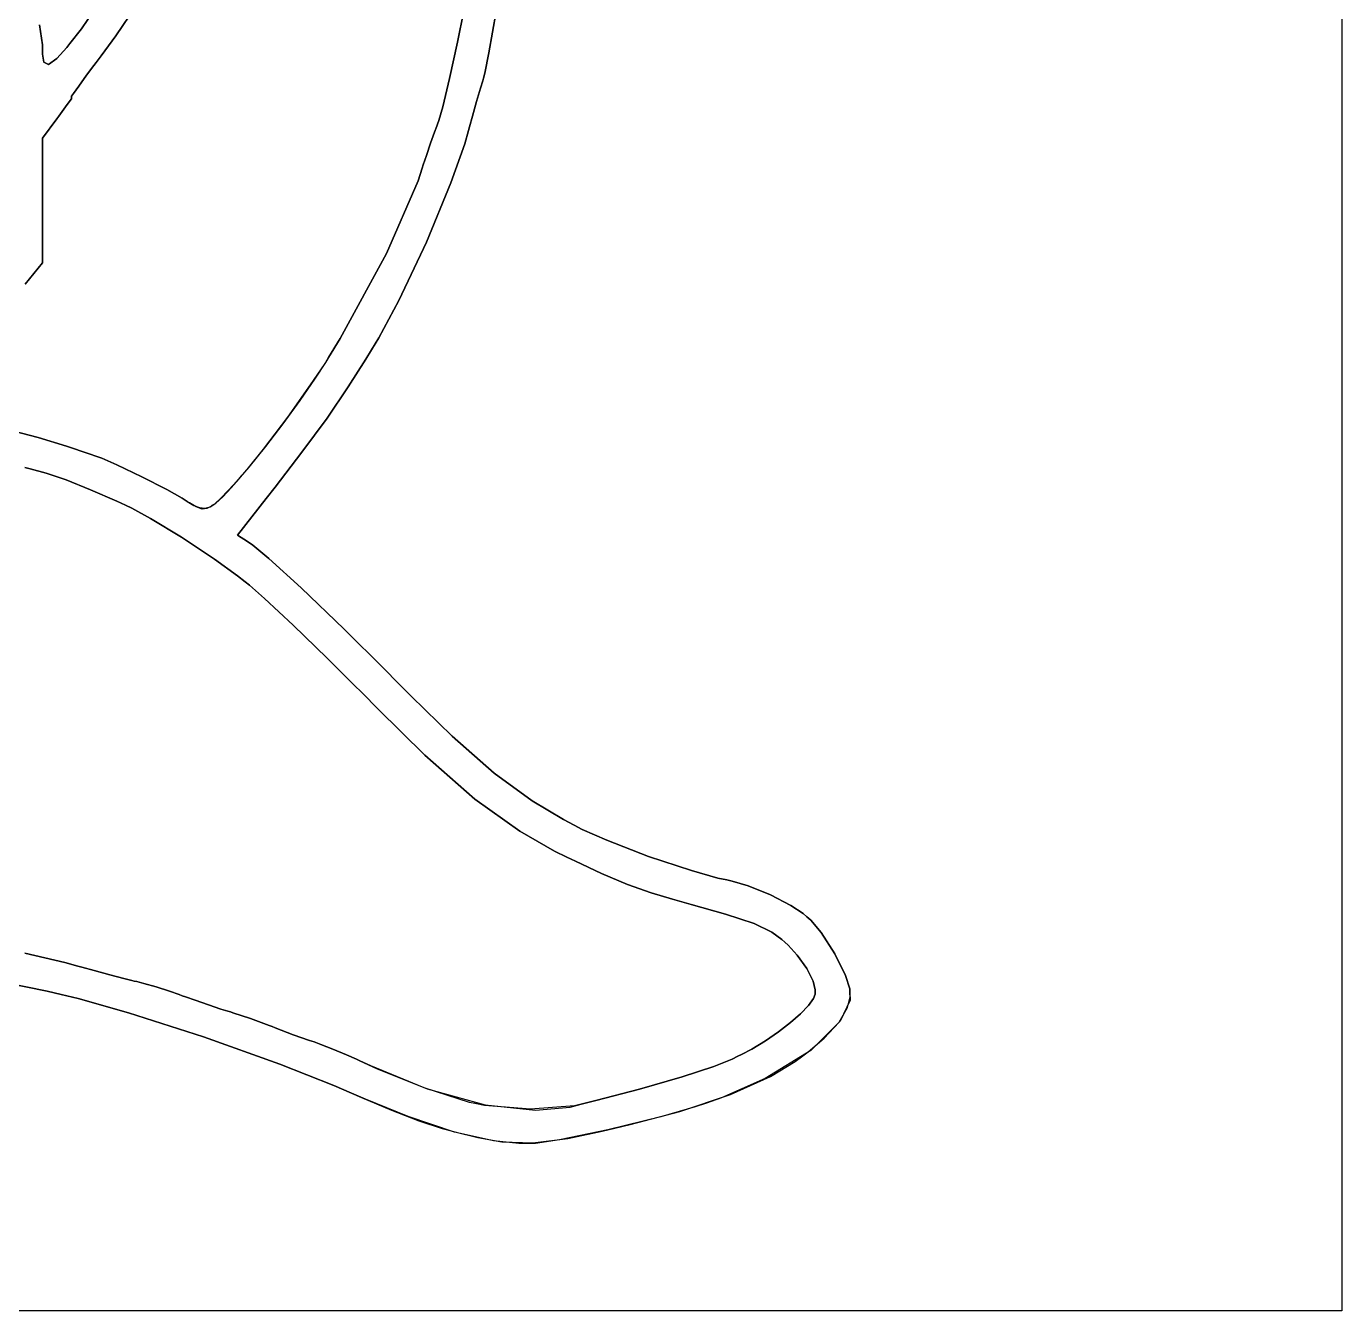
# Model space of a CAD drawing. Extents: x 0 to 13, y 0 to 16.7.
# Drawn here: x 9.679 to 12.958, y 0 to 3.202 of the extents above; entities that cross this region are included whole.
import ezdxf

# ---------------------------------------------------------------- set-up
doc = ezdxf.new("R2010")
doc.units = 0
doc.layers.get('0').update_dxf_attribs({"linetype": 'CONTINUOUS'})

msp = doc.modelspace()

# ---------------------------------------------------------------- linework, layer by layer
at = {"color": 7}
for points in [[(12.9583, 16.6667), (12.9583, 0), (0, 0)], [(9.89551, 3.31326), (9.8164, 3.19635), (9.78749, 3.1594), (9.77983, 3.14979), (9.75521, 3.12218), (9.73394, 3.10693), (9.72228, 3.11296), (9.71875, 3.13297), (9.71875, 3.1396), (9.71875, 3.15625), (9.71181, 3.20617)], [(9.67606, 2.55935), (9.71875, 2.61253), (9.71875, 2.92393), (9.75521, 2.9719), (9.76014, 2.9784), (9.78082, 3.00722), (9.79167, 3.02138), (9.79167, 3.02604), (9.79167, 3.02821), (9.79639, 3.03461), (9.80946, 3.05365), (9.829, 3.08057), (9.847, 3.1046), (9.85314, 3.11253), (9.86556, 3.1289), (9.90169, 3.17904), (9.95285, 3.25315)], [(9.62418, 0.818576), (9.73047, 0.796929), (9.76563, 0.788519), (9.80789, 0.778429), (9.93349, 0.742947), (10.1206, 0.683214), (10.3111, 0.614692), (10.4454, 0.56174), (10.4896, 0.542697), (10.5144, 0.531956), (10.5893, 0.500054), (10.6573, 0.473199), (10.7152, 0.454536), (10.767, 0.440756), (10.7844, 0.436469), (10.8041, 0.431694), (10.8645, 0.421386), (10.9413, 0.418782), (11.0291, 0.429471), (11.1145, 0.447319), (11.1427, 0.454156), (11.1841, 0.464031), (11.3078, 0.497017), (11.4348, 0.538954), (11.5338, 0.583822), (11.5954, 0.621094), (11.6146, 0.635417), (11.6285, 0.645833), (11.6682, 0.679633), (11.7051, 0.719401), (11.726, 0.756293), (11.7325, 0.782878), (11.7323, 0.791667), (11.7318, 0.802735), (11.7209, 0.835558), (11.6947, 0.890136), (11.6604, 0.943143), (11.635, 0.973958), (11.625, 0.982314), (11.6158, 0.990181), (11.5851, 1.01015), (11.534, 1.03678), (11.4783, 1.05908), (11.4385, 1.07123), (11.425, 1.07395), (11.4027, 1.07856), (11.3369, 1.09733), (11.2302, 1.13281), (11.1259, 1.17301), (11.0644, 1.19987), (11.0448, 1.21039), (11.0182, 1.22461), (10.9403, 1.27105), (10.8453, 1.34001), (10.7401, 1.43294), (10.6385, 1.53207), (10.6052, 1.56565), (10.5719, 1.59924), (10.4715, 1.69922), (10.3642, 1.80263), (10.2836, 1.8756), (10.2434, 1.90886), (10.2302, 1.91769), (10.2052, 1.93332), (10.2771, 2.02501), (10.2994, 2.05371), (10.3658, 2.14025), (10.4287, 2.22569), (10.4813, 2.3035), (10.5252, 2.37267), (10.5396, 2.39583), (10.5579, 2.42578), (10.6076, 2.51893), (10.6764, 2.66422), (10.7372, 2.81201), (10.7719, 2.90961), (10.7813, 2.94271), (10.7837, 2.95171), (10.7912, 2.97874), (10.8015, 3.01525), (10.8111, 3.04807), (10.8167, 3.06674), (10.8187, 3.07292), (10.8221, 3.08544), (10.8323, 3.13667), (10.8502, 3.23958)], [(10.7699, 3.24067), (10.754, 3.16271), (10.7341, 3.07226), (10.717, 3.00201), (10.7075, 2.96772), (10.7042, 2.95833), (10.7021, 2.95344), (10.6965, 2.93847), (10.6868, 2.91108), (10.6762, 2.87999), (10.6682, 2.85672), (10.6656, 2.84896), (10.6554, 2.81749), (10.5767, 2.63607), (10.4609, 2.42393), (10.4323, 2.37706), (10.4243, 2.36399), (10.3992, 2.32536), (10.3605, 2.2691), (10.3184, 2.21132), (10.2752, 2.15511), (10.2336, 2.10351), (10.1959, 2.05968), (10.1644, 2.02658), (10.1478, 2.01129), (10.1417, 2.00726), (10.1386, 2.00521), (10.1286, 2), (10.1168, 1.99886), (10.1019, 2.0045), (10.0855, 2.01426), (10.0802, 2.01768), (10.0802, 2.01768), (10.0677, 2.02561), (10.0289, 2.04731), (9.96679, 2.07943), (9.90483, 2.10883), (9.86697, 2.12537), (9.85417, 2.13021), (9.83539, 2.13683), (9.77875, 2.15554), (9.70806, 2.17714), (9.64789, 2.19325)], [(9.67503, 2.10211), (9.68842, 2.09901), (9.7284, 2.08838), (9.77821, 2.07167), (9.83919, 2.04676), (9.90435, 2.01807), (9.92606, 2.00836), (9.94206, 2.00108), (9.98856, 1.97564), (10.066, 1.92865), (10.1479, 1.87392), (10.2053, 1.83231), (10.224, 1.81771), (10.2354, 1.80886), (10.2727, 1.77572), (10.3441, 1.70915), (10.4285, 1.62733), (10.4947, 1.56168), (10.5167, 1.53961), (10.5549, 1.50032), (10.6724, 1.38498), (10.7972, 1.27528), (10.9089, 1.19564), (10.996, 1.14594), (11.026, 1.13124), (11.0476, 1.12082), (11.1127, 1.09012), (11.1776, 1.06239), (11.2369, 1.0415), (11.2896, 1.02577), (11.3073, 1.02083), (11.3361, 1.01307), (11.4222, 0.988769), (11.4936, 0.965115), (11.5374, 0.943793), (11.5622, 0.925564), (11.5698, 0.918728), (11.578, 0.91135), (11.6005, 0.886774), (11.6246, 0.853407), (11.6403, 0.821235), (11.6458, 0.799858), (11.6458, 0.792697), (11.6458, 0.789225), (11.6413, 0.778754), (11.6286, 0.76096), (11.609, 0.740451), (11.5838, 0.718261), (11.5544, 0.695475), (11.5219, 0.673178), (11.4877, 0.652507), (11.4619, 0.638618), (11.4531, 0.634386), (11.4383, 0.627442), (11.3926, 0.609104), (11.314, 0.582736), (11.2073, 0.552246), (11.0987, 0.523762), (11.0625, 0.514594), (11.0453, 0.510471), (10.936, 0.502279), (10.8211, 0.511231), (10.8011, 0.515625), (10.8011, 0.515625), (10.7839, 0.519314), (10.6706, 0.55561), (10.5375, 0.610189), (10.5104, 0.622939), (10.5021, 0.62679), (10.4769, 0.637912), (10.4431, 0.652126), (10.413, 0.663954), (10.3963, 0.670085), (10.3906, 0.671875), (10.3849, 0.673719), (10.3442, 0.688151), (10.2995, 0.70524), (10.2917, 0.708333), (10.2839, 0.711481), (10.2376, 0.728515), (10.194, 0.743001), (10.1875, 0.744792), (10.1814, 0.746474), (10.1635, 0.752171), (10.133, 0.762369), (10.0999, 0.773981), (10.0757, 0.782553), (10.0677, 0.785428), (10.0598, 0.788357), (10.0359, 0.79655), (10.0027, 0.807183), (9.972, 0.816081), (9.95394, 0.820692), (9.94792, 0.821886), (9.94146, 0.82346), (9.92225, 0.828342), (9.88737, 0.837511), (9.84754, 0.848253), (9.81733, 0.856608), (9.80729, 0.859375), (9.77458, 0.868599), (9.67497, 0.891114)]]:
    msp.add_lwpolyline(points, dxfattribs=at)
at = {"color": 0}
for points in [[(9.71181, 3.20617), (9.71875, 3.15625), (9.71875, 3.1396), (9.71875, 3.13297), (9.72228, 3.11296), (9.73394, 3.10693), (9.75521, 3.12218), (9.77983, 3.14979), (9.78749, 3.1594), (9.8164, 3.19635), (9.89551, 3.31326)], [(9.95285, 3.25315), (9.90169, 3.17904), (9.86556, 3.1289), (9.85314, 3.11253), (9.847, 3.1046), (9.829, 3.08057), (9.80946, 3.05365), (9.79639, 3.03461), (9.79167, 3.02821), (9.79167, 3.02604), (9.79167, 3.02138), (9.78082, 3.00722), (9.76014, 2.9784), (9.75521, 2.9719), (9.71875, 2.92393), (9.71875, 2.61253), (9.67606, 2.55935)], [(10.8502, 3.23958), (10.8323, 3.13667), (10.8221, 3.08544), (10.8187, 3.07292), (10.8167, 3.06674), (10.8111, 3.04807), (10.8015, 3.01525), (10.7912, 2.97874), (10.7837, 2.95171), (10.7813, 2.94271), (10.7719, 2.90961), (10.7372, 2.81201), (10.6764, 2.66422), (10.6076, 2.51893), (10.5579, 2.42578), (10.5396, 2.39583), (10.5252, 2.37267), (10.4813, 2.3035), (10.4287, 2.22569), (10.3658, 2.14025), (10.2994, 2.05371), (10.2771, 2.02501), (10.2052, 1.93332), (10.2302, 1.91769), (10.2434, 1.90886), (10.2836, 1.8756), (10.3642, 1.80263), (10.4715, 1.69922), (10.5719, 1.59924), (10.6052, 1.56565), (10.6385, 1.53207), (10.7401, 1.43294), (10.8453, 1.34001), (10.9403, 1.27105), (11.0182, 1.22461), (11.0448, 1.21039), (11.0644, 1.19987), (11.1259, 1.17301), (11.2302, 1.13281), (11.3369, 1.09733), (11.4027, 1.07856), (11.425, 1.07395), (11.4385, 1.07123), (11.4783, 1.05908), (11.534, 1.03678), (11.5851, 1.01015), (11.6158, 0.990181), (11.625, 0.982314), (11.635, 0.973958), (11.6604, 0.943143), (11.6947, 0.890136), (11.7209, 0.835558), (11.7318, 0.802735), (11.7323, 0.791667), (11.7329, 0.774468), (11.7078, 0.721789), (11.6349, 0.648817), (11.5213, 0.578831), (11.4124, 0.53049), (11.375, 0.517686), (11.3467, 0.508083), (11.2605, 0.483507), (11.1285, 0.450792), (11.008, 0.426324), (10.9481, 0.416667), (10.9281, 0.416667), (10.9069, 0.416667), (10.8433, 0.423503), (10.7467, 0.445367), (10.6312, 0.484375), (10.5246, 0.527399), (10.4896, 0.542697), (10.4454, 0.56174), (10.3111, 0.614692), (10.1206, 0.683214), (9.93349, 0.742947), (9.80789, 0.778429), (9.76563, 0.788519), (9.73047, 0.796929), (9.62418, 0.818576)], [(9.64789, 2.19325), (9.70806, 2.17714), (9.77875, 2.15554), (9.83539, 2.13683), (9.85417, 2.13021), (9.86697, 2.12537), (9.90483, 2.10883), (9.96679, 2.07943), (10.0289, 2.04731), (10.0677, 2.02561), (10.0802, 2.01768), (10.0842, 2.01519), (10.0966, 2.00808), (10.1107, 2.00233), (10.1237, 2.00092), (10.137, 2.00456), (10.1515, 2.01383), (10.1687, 2.02929), (10.1896, 2.0516), (10.2092, 2.07383), (10.2156, 2.08128), (10.2156, 2.08128), (10.2297, 2.0976), (10.2701, 2.14817), (10.3306, 2.22803), (10.3877, 2.30843), (10.4218, 2.35954), (10.4323, 2.37706), (10.4609, 2.42393), (10.5767, 2.63607), (10.6554, 2.81749), (10.6656, 2.84896), (10.6682, 2.85672), (10.6762, 2.87999), (10.6868, 2.91108), (10.6965, 2.93847), (10.7021, 2.95344), (10.7042, 2.95833), (10.7075, 2.96772), (10.717, 3.00201), (10.7341, 3.07226), (10.754, 3.16271), (10.7699, 3.24067)], [(9.67497, 0.891114), (9.77458, 0.868599), (9.80729, 0.859375), (9.81733, 0.856608), (9.84754, 0.848253), (9.88737, 0.837511), (9.92225, 0.828342), (9.94146, 0.82346), (9.94792, 0.821886), (9.95394, 0.820692), (9.972, 0.816081), (10.0027, 0.807183), (10.0359, 0.79655), (10.0598, 0.788357), (10.0677, 0.785428), (10.0757, 0.782553), (10.0999, 0.773981), (10.133, 0.762369), (10.1635, 0.752171), (10.1814, 0.746474), (10.1875, 0.744792), (10.194, 0.743001), (10.2376, 0.728515), (10.2839, 0.711481), (10.2917, 0.708333), (10.2995, 0.70524), (10.3442, 0.688151), (10.3849, 0.673719), (10.3906, 0.671875), (10.3963, 0.670085), (10.413, 0.663954), (10.4431, 0.652126), (10.4769, 0.637912), (10.5021, 0.62679), (10.5104, 0.622939), (10.5516, 0.603896), (10.6784, 0.55344), (10.8224, 0.512912), (10.9484, 0.500325), (11.0348, 0.507758), (11.0625, 0.514594), (11.0625, 0.514594), (11.0987, 0.523762), (11.2073, 0.552246), (11.314, 0.582736), (11.3926, 0.609104), (11.4383, 0.627442), (11.4531, 0.634386), (11.4619, 0.638618), (11.4877, 0.652507), (11.5219, 0.673178), (11.5544, 0.695475), (11.5838, 0.718261), (11.609, 0.740451), (11.6286, 0.76096), (11.6413, 0.778754), (11.6458, 0.789225), (11.6458, 0.792697), (11.6458, 0.799858), (11.6403, 0.821235), (11.6246, 0.853407), (11.6005, 0.886774), (11.578, 0.91135), (11.5698, 0.918728), (11.5622, 0.925564), (11.5374, 0.943793), (11.4936, 0.965115), (11.4222, 0.988769), (11.3361, 1.01307), (11.3073, 1.02083), (11.2896, 1.02577), (11.2369, 1.0415), (11.1776, 1.06239), (11.1127, 1.09012), (11.0476, 1.12082), (11.026, 1.13124), (10.996, 1.14594), (10.9089, 1.19564), (10.7972, 1.27528), (10.6724, 1.38498), (10.5549, 1.50032), (10.5167, 1.53961), (10.4947, 1.56168), (10.4285, 1.62733), (10.3441, 1.70915), (10.2727, 1.77572), (10.2354, 1.80886), (10.224, 1.81771), (10.2053, 1.83231), (10.1479, 1.87392), (10.066, 1.92865), (9.98856, 1.97564), (9.94206, 2.00108), (9.92606, 2.00836), (9.90435, 2.01807), (9.83919, 2.04676), (9.77821, 2.07167), (9.7284, 2.08838), (9.68842, 2.09901), (9.67503, 2.10211)]]:
    msp.add_lwpolyline(points, dxfattribs=at)

doc.saveas('drawing.dxf')
